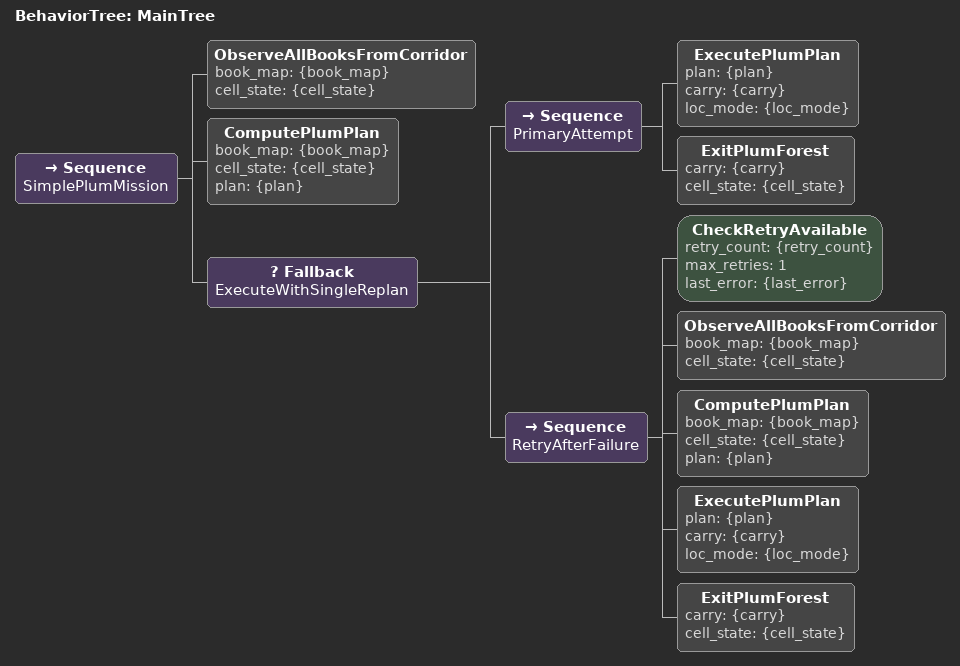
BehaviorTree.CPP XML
<?xml version="1.0" encoding="UTF-8"?>
<root BTCPP_format="4" main_tree_to_execute="MainTree">
  <BehaviorTree ID="MainTree">
    <Sequence name="SimplePlumMission">
      <ObserveAllBooksFromCorridor
        book_map="{book_map}"
        cell_state="{cell_state}"
      />
      <ComputePlumPlan
        book_map="{book_map}"
        cell_state="{cell_state}"
        plan="{plan}"
      />
      <Fallback name="ExecuteWithSingleReplan">
        <Sequence name="PrimaryAttempt">
          <ExecutePlumPlan
            plan="{plan}"
            carry="{carry}"
            loc_mode="{loc_mode}"
          />
          <ExitPlumForest
            carry="{carry}"
            cell_state="{cell_state}"
          />
        </Sequence>
        <Sequence name="RetryAfterFailure">
          <CheckRetryAvailable
            retry_count="{retry_count}"
            max_retries="1"
            last_error="{last_error}"
          />
          <ObserveAllBooksFromCorridor
            book_map="{book_map}"
            cell_state="{cell_state}"
          />
          <ComputePlumPlan
            book_map="{book_map}"
            cell_state="{cell_state}"
            plan="{plan}"
          />
          <ExecutePlumPlan
            plan="{plan}"
            carry="{carry}"
            loc_mode="{loc_mode}"
          />
          <ExitPlumForest
            carry="{carry}"
            cell_state="{cell_state}"
          />
        </Sequence>
      </Fallback>
    </Sequence>
  </BehaviorTree>

</root>
